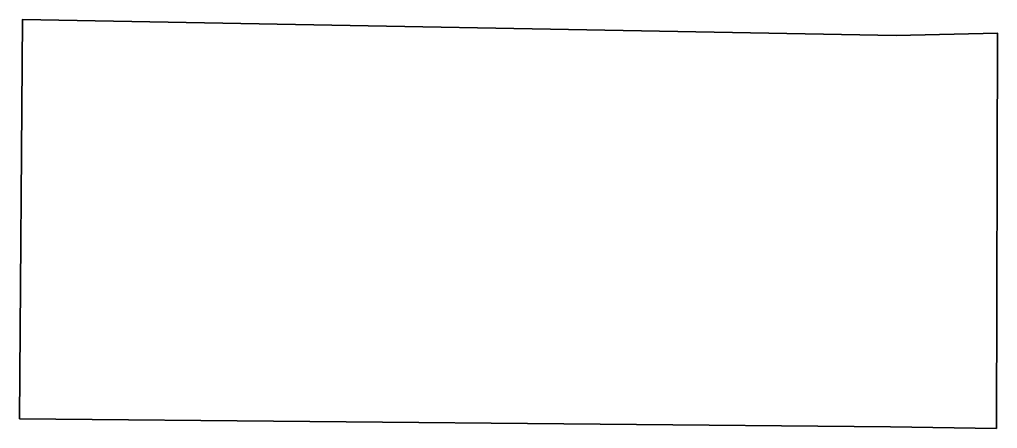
# Model space of a CAD drawing. Extents: x 0 to 3840, y -1607 to 0.
import ezdxf

# ---------------------------------------------------------------- set-up
doc = ezdxf.new("R2010")
doc.units = 0
doc.linetypes.add('Solid', pattern=[0])

msp = doc.modelspace()

# ---------------------------------------------------------------- linework, layer by layer
at = {"color": 0, "linetype": 'Solid', "lineweight": 35}
msp.add_lwpolyline([(3420, -1600), (0, -1569), (11, 0), (3442, -63), (3840, -53), (3836, -1607), (3420, -1600)], close=True, dxfattribs=at)

doc.saveas('drawing.dxf')
